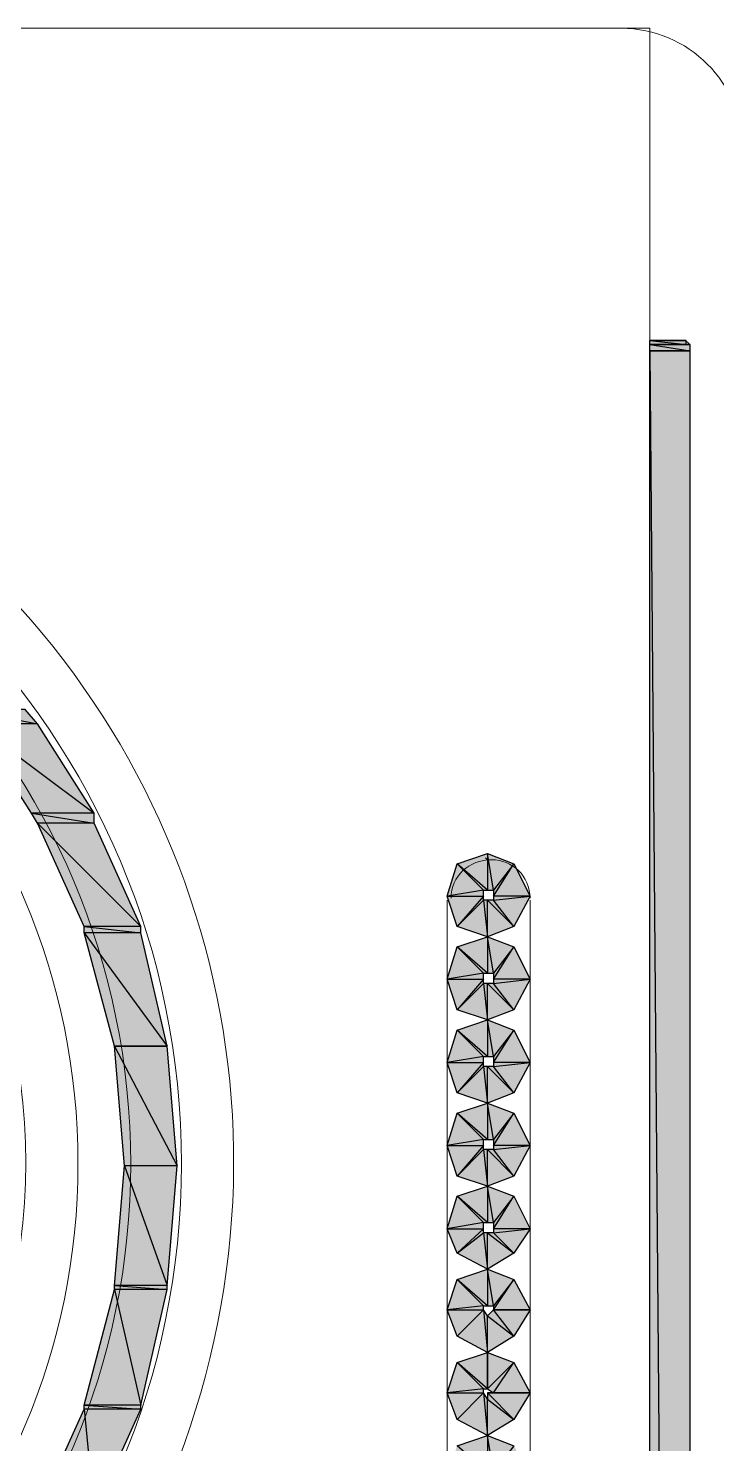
# Model space of a CAD drawing. Header units: millimetres. Extents: x 50 to 186, y -32 to 33.
# Drawn here: x 113.756 to 114.23, y -14.15 to -13.175 of the extents above; entities that cross this region are included whole.
import ezdxf

# ---------------------------------------------------------------- set-up
doc = ezdxf.new("R2010")
doc.units = ezdxf.units.MM
doc.layers.add('Prumada Eletrica', color=40, linetype='Continuous', lineweight=30)

msp = doc.modelspace()

# ---------------------------------------------------------------- hatches: boundary and pattern name
at = {"layer": 'Prumada Eletrica', "true_color": 0x000007}
h = msp.add_hatch(color=7, dxfattribs=at)
h.paths.add_polyline_path([(114.20892, -13.38994), (114.18378, -13.38994)])
h.paths.add_polyline_path([(114.18378, -13.38994), (114.20892, -13.38994), (114.20752, -13.38994)])
h.paths.add_polyline_path([(114.20892, -13.38994), (114.20752, -13.38994), (114.18378, -13.38994)])
h.paths.add_polyline_path([(114.20892, -13.38994), (114.18378, -13.38994), (114.20473, -13.38994)])
h = msp.add_hatch(color=7, dxfattribs=at)
h.paths.add_polyline_path([(114.20892, -13.38994), (114.18378, -13.38994), (114.20892, -13.39274)])
h.paths.add_polyline_path([(114.18378, -13.38994), (114.20892, -13.39274), (114.18378, -13.39274)])
h.paths.add_polyline_path([(114.20892, -13.39274), (114.18378, -13.39274)])
h.paths.add_polyline_path([(114.18378, -13.39274), (114.20892, -13.39274), (114.20752, -13.39274)])
h = msp.add_hatch(color=7, dxfattribs=at)
h.paths.add_polyline_path([(114.21171, -13.39274), (114.18378, -13.39274)])
h.paths.add_polyline_path([(114.21171, -13.39274), (114.18378, -13.39274), (114.20892, -13.39274)])
h = msp.add_hatch(color=7, dxfattribs=at)
h.paths.add_polyline_path([(114.21171, -13.39274), (114.18378, -13.39274), (114.21171, -13.39693)])
h.paths.add_polyline_path([(114.18378, -13.39274), (114.21171, -13.39693), (114.18378, -13.39693)])
h.paths.add_polyline_path([(114.21171, -13.39693), (114.18378, -13.39693)])
h.paths.add_polyline_path([(114.18378, -13.39693), (114.21171, -13.39693)])
h = msp.add_hatch(color=7, dxfattribs=at)
h.paths.add_polyline_path([(114.21171, -13.39693), (114.18378, -13.39693), (114.21171, -16.73937)])
h.paths.add_polyline_path([(114.18378, -13.39693), (114.21171, -16.73937), (114.18378, -16.73937)])
h = msp.add_hatch(color=7, dxfattribs=at)
h.paths.add_polyline_path([(113.75358, -13.64415), (113.71168, -13.64415), (113.76196, -13.65393)])
h.paths.add_polyline_path([(113.71168, -13.64415), (113.76196, -13.65393), (113.71866, -13.65393)])
h = msp.add_hatch(color=7, dxfattribs=at)
h.paths.add_polyline_path([(113.76196, -13.65393), (113.71866, -13.65393), (113.80107, -13.71539)])
h.paths.add_polyline_path([(113.71866, -13.65393), (113.80107, -13.71539), (113.75777, -13.71539)])
h = msp.add_hatch(color=7, dxfattribs=at)
h.paths.add_polyline_path([(113.80107, -13.71539), (113.75777, -13.71539), (113.80107, -13.72237)])
h.paths.add_polyline_path([(113.75777, -13.71539), (113.80107, -13.72237), (113.76196, -13.72237)])
h = msp.add_hatch(color=7, dxfattribs=at)
h.paths.add_polyline_path([(113.80107, -13.72237), (113.76196, -13.72237), (113.83319, -13.79361)])
h.paths.add_polyline_path([(113.76196, -13.72237), (113.83319, -13.79361), (113.79408, -13.79361)])
h = msp.add_hatch(color=7, dxfattribs=at)
h.paths.add_polyline_path([(114.0902, -13.79361), (114.07623, -13.77545), (114.10137, -13.77266)])
h.paths.add_polyline_path([(114.07623, -13.77545), (114.10137, -13.77266), (114.07623, -13.77266)])
h.paths.add_polyline_path([(114.10137, -13.77266), (114.07623, -13.77266), (114.0902, -13.75031)])
h.paths.add_polyline_path([(114.07623, -13.77266), (114.0902, -13.75031), (114.07623, -13.76847)])
h.paths.add_polyline_path([(114.0902, -13.75031), (114.07623, -13.76847), (114.07204, -13.74332)])
h.paths.add_polyline_path([(114.07623, -13.76847), (114.07204, -13.74332), (114.07204, -13.76847)])
h.paths.add_polyline_path([(114.07204, -13.74332), (114.07204, -13.76847), (114.05109, -13.75031)])
h.paths.add_polyline_path([(114.07204, -13.76847), (114.05109, -13.75031), (114.06925, -13.76847)])
h.paths.add_polyline_path([(114.05109, -13.75031), (114.06925, -13.76847), (114.0441, -13.77266)])
h.paths.add_polyline_path([(114.06925, -13.76847), (114.0441, -13.77266), (114.06925, -13.77266)])
h.paths.add_polyline_path([(114.0441, -13.77266), (114.06925, -13.77266), (114.05109, -13.79361)])
h.paths.add_polyline_path([(114.06925, -13.77266), (114.05109, -13.79361), (114.06925, -13.77545)])
h.paths.add_polyline_path([(114.05109, -13.79361), (114.06925, -13.77545), (114.07204, -13.80059)])
h.paths.add_polyline_path([(114.06925, -13.77545), (114.07204, -13.80059), (114.07204, -13.77545)])
h.paths.add_polyline_path([(114.07204, -13.80059), (114.07204, -13.77545), (114.0902, -13.79361)])
h.paths.add_polyline_path([(114.07204, -13.77545), (114.0902, -13.79361), (114.07623, -13.77545)])
h = msp.add_hatch(color=7, dxfattribs=at)
h.paths.add_polyline_path([(113.83319, -13.79361), (113.79408, -13.79361), (113.83319, -13.7978)])
h.paths.add_polyline_path([(113.79408, -13.79361), (113.83319, -13.7978), (113.79408, -13.7978)])
h = msp.add_hatch(color=7, dxfattribs=at)
h.paths.add_polyline_path([(113.83319, -13.7978), (113.79408, -13.7978), (113.85135, -13.87602)])
h.paths.add_polyline_path([(113.79408, -13.7978), (113.85135, -13.87602), (113.81504, -13.87602)])
h = msp.add_hatch(color=7, dxfattribs=at)
h.paths.add_polyline_path([(114.0902, -13.85087), (114.07623, -13.83272), (114.10137, -13.82992)])
h.paths.add_polyline_path([(114.07623, -13.83272), (114.10137, -13.82992), (114.07623, -13.82992)])
h.paths.add_polyline_path([(114.10137, -13.82992), (114.07623, -13.82992), (114.0902, -13.80757)])
h.paths.add_polyline_path([(114.07623, -13.82992), (114.0902, -13.80757), (114.07623, -13.82573)])
h.paths.add_polyline_path([(114.0902, -13.80757), (114.07623, -13.82573), (114.07204, -13.80059)])
h.paths.add_polyline_path([(114.07623, -13.82573), (114.07204, -13.80059), (114.07204, -13.82573)])
h.paths.add_polyline_path([(114.07204, -13.80059), (114.07204, -13.82573), (114.05109, -13.80757)])
h.paths.add_polyline_path([(114.07204, -13.82573), (114.05109, -13.80757), (114.06925, -13.82573)])
h.paths.add_polyline_path([(114.05109, -13.80757), (114.06925, -13.82573), (114.0441, -13.82992)])
h.paths.add_polyline_path([(114.06925, -13.82573), (114.0441, -13.82992), (114.06925, -13.82992)])
h.paths.add_polyline_path([(114.0441, -13.82992), (114.06925, -13.82992), (114.05109, -13.85087)])
h.paths.add_polyline_path([(114.06925, -13.82992), (114.05109, -13.85087), (114.06925, -13.83272)])
h.paths.add_polyline_path([(114.05109, -13.85087), (114.06925, -13.83272), (114.07204, -13.85786)])
h.paths.add_polyline_path([(114.06925, -13.83272), (114.07204, -13.85786), (114.07204, -13.83272)])
h.paths.add_polyline_path([(114.07204, -13.85786), (114.07204, -13.83272), (114.0902, -13.85087)])
h.paths.add_polyline_path([(114.07204, -13.83272), (114.0902, -13.85087), (114.07623, -13.83272)])
h = msp.add_hatch(color=7, dxfattribs=at)
h.paths.add_polyline_path([(114.0902, -13.90814), (114.07623, -13.88998), (114.10137, -13.88719)])
h.paths.add_polyline_path([(114.07623, -13.88998), (114.10137, -13.88719), (114.07623, -13.88719)])
h.paths.add_polyline_path([(114.10137, -13.88719), (114.07623, -13.88719), (114.0902, -13.86484)])
h.paths.add_polyline_path([(114.07623, -13.88719), (114.0902, -13.86484), (114.07623, -13.883)])
h.paths.add_polyline_path([(114.0902, -13.86484), (114.07623, -13.883), (114.07204, -13.85786)])
h.paths.add_polyline_path([(114.07623, -13.883), (114.07204, -13.85786), (114.07204, -13.883)])
h.paths.add_polyline_path([(114.07204, -13.85786), (114.07204, -13.883), (114.05109, -13.86484)])
h.paths.add_polyline_path([(114.07204, -13.883), (114.05109, -13.86484), (114.06925, -13.883)])
h.paths.add_polyline_path([(114.05109, -13.86484), (114.06925, -13.883), (114.0441, -13.88719)])
h.paths.add_polyline_path([(114.06925, -13.883), (114.0441, -13.88719), (114.06925, -13.88719)])
h.paths.add_polyline_path([(114.0441, -13.88719), (114.06925, -13.88719), (114.05109, -13.90814)])
h.paths.add_polyline_path([(114.06925, -13.88719), (114.05109, -13.90814), (114.06925, -13.88998)])
h.paths.add_polyline_path([(114.05109, -13.90814), (114.06925, -13.88998), (114.07204, -13.91512)])
h.paths.add_polyline_path([(114.06925, -13.88998), (114.07204, -13.91512), (114.07204, -13.88998)])
h.paths.add_polyline_path([(114.07204, -13.91512), (114.07204, -13.88998), (114.0902, -13.90814)])
h.paths.add_polyline_path([(114.07204, -13.88998), (114.0902, -13.90814), (114.07623, -13.88998)])
h = msp.add_hatch(color=7, dxfattribs=at)
h.paths.add_polyline_path([(113.81504, -13.87602), (113.85135, -13.87602), (113.84995, -13.87602)])
h.paths.add_polyline_path([(113.85135, -13.87602), (113.84995, -13.87602), (113.81504, -13.87602)])
h = msp.add_hatch(color=7, dxfattribs=at)
h.paths.add_polyline_path([(113.85135, -13.87602), (113.81504, -13.87602), (113.85833, -13.95842)])
h.paths.add_polyline_path([(113.81504, -13.87602), (113.85833, -13.95842), (113.82202, -13.95842)])
h = msp.add_hatch(color=7, dxfattribs=at)
h.paths.add_polyline_path([(114.0902, -13.96541), (114.07623, -13.94725), (114.10137, -13.94446)])
h.paths.add_polyline_path([(114.07623, -13.94725), (114.10137, -13.94446), (114.07623, -13.94446)])
h.paths.add_polyline_path([(114.10137, -13.94446), (114.07623, -13.94446), (114.0902, -13.92211)])
h.paths.add_polyline_path([(114.07623, -13.94446), (114.0902, -13.92211), (114.07623, -13.94027)])
h.paths.add_polyline_path([(114.0902, -13.92211), (114.07623, -13.94027), (114.07204, -13.91512)])
h.paths.add_polyline_path([(114.07623, -13.94027), (114.07204, -13.91512), (114.07204, -13.94027)])
h.paths.add_polyline_path([(114.07204, -13.91512), (114.07204, -13.94027), (114.05109, -13.92211)])
h.paths.add_polyline_path([(114.07204, -13.94027), (114.05109, -13.92211), (114.06925, -13.94027)])
h.paths.add_polyline_path([(114.05109, -13.92211), (114.06925, -13.94027), (114.0441, -13.94446)])
h.paths.add_polyline_path([(114.06925, -13.94027), (114.0441, -13.94446), (114.06925, -13.94446)])
h.paths.add_polyline_path([(114.0441, -13.94446), (114.06925, -13.94446), (114.05109, -13.96541)])
h.paths.add_polyline_path([(114.06925, -13.94446), (114.05109, -13.96541), (114.06925, -13.94725)])
h.paths.add_polyline_path([(114.05109, -13.96541), (114.06925, -13.94725), (114.07204, -13.97239)])
h.paths.add_polyline_path([(114.06925, -13.94725), (114.07204, -13.97239), (114.07204, -13.94725)])
h.paths.add_polyline_path([(114.07204, -13.97239), (114.07204, -13.94725), (114.0902, -13.96541)])
h.paths.add_polyline_path([(114.07204, -13.94725), (114.0902, -13.96541), (114.07623, -13.94725)])
h = msp.add_hatch(color=7, dxfattribs=at)
h.paths.add_polyline_path([(113.85833, -13.95842), (113.82202, -13.95842), (113.85135, -14.04083)])
h.paths.add_polyline_path([(113.82202, -13.95842), (113.85135, -14.04083), (113.81504, -14.04083)])
h = msp.add_hatch(color=7, dxfattribs=at)
h.paths.add_polyline_path([(114.0902, -14.01848), (114.07623, -14.00452), (114.10137, -14.00172)])
h.paths.add_polyline_path([(114.07623, -14.00452), (114.10137, -14.00172), (114.07623, -14.00172)])
h.paths.add_polyline_path([(114.10137, -14.00172), (114.07623, -14.00172), (114.0902, -13.97938)])
h.paths.add_polyline_path([(114.07623, -14.00172), (114.0902, -13.97938), (114.07623, -13.99753)])
h.paths.add_polyline_path([(114.0902, -13.97938), (114.07623, -13.99753), (114.07204, -13.97239)])
h.paths.add_polyline_path([(114.07623, -13.99753), (114.07204, -13.97239), (114.07204, -13.99753)])
h.paths.add_polyline_path([(114.07204, -13.97239), (114.07204, -13.99753), (114.05109, -13.97938)])
h.paths.add_polyline_path([(114.07204, -13.99753), (114.05109, -13.97938), (114.06925, -13.99753)])
h.paths.add_polyline_path([(114.05109, -13.97938), (114.06925, -13.99753), (114.0441, -14.00172)])
h.paths.add_polyline_path([(114.06925, -13.99753), (114.0441, -14.00172), (114.06925, -14.00172)])
h.paths.add_polyline_path([(114.0441, -14.00172), (114.06925, -14.00172), (114.05109, -14.01848)])
h.paths.add_polyline_path([(114.06925, -14.00172), (114.05109, -14.01848), (114.06925, -14.00452)])
h.paths.add_polyline_path([(114.05109, -14.01848), (114.06925, -14.00452), (114.07204, -14.02966)])
h.paths.add_polyline_path([(114.06925, -14.00452), (114.07204, -14.02966), (114.07204, -14.00452)])
h.paths.add_polyline_path([(114.07204, -14.02966), (114.07204, -14.00452), (114.0902, -14.01848)])
h.paths.add_polyline_path([(114.07204, -14.00452), (114.0902, -14.01848), (114.07623, -14.00452)])
h = msp.add_hatch(color=7, dxfattribs=at)
h.paths.add_polyline_path([(114.10137, -14.05759), (114.07623, -14.05759), (114.0902, -14.03664)])
h.paths.add_polyline_path([(114.07623, -14.05759), (114.0902, -14.03664), (114.07623, -14.0548)])
h.paths.add_polyline_path([(114.0902, -14.03664), (114.07623, -14.0548), (114.07204, -14.02966)])
h.paths.add_polyline_path([(114.07623, -14.0548), (114.07204, -14.02966), (114.07204, -14.0548)])
h.paths.add_polyline_path([(114.07204, -14.02966), (114.07204, -14.0548), (114.05109, -14.03664)])
h.paths.add_polyline_path([(114.07204, -14.0548), (114.05109, -14.03664), (114.06925, -14.0548)])
h.paths.add_polyline_path([(114.05109, -14.03664), (114.06925, -14.0548), (114.0441, -14.05759)])
h.paths.add_polyline_path([(114.06925, -14.0548), (114.0441, -14.05759), (114.06925, -14.05759)])
h.paths.add_polyline_path([(114.0441, -14.05759), (114.06925, -14.05759), (114.05109, -14.07575)])
h = msp.add_hatch(color=7, dxfattribs=at)
h.paths.add_polyline_path([(113.85135, -14.04363), (113.81504, -14.04363), (113.83319, -14.12324)])
h.paths.add_polyline_path([(113.81504, -14.04363), (113.83319, -14.12324), (113.79408, -14.12324)])
h = msp.add_hatch(color=7, dxfattribs=at)
h.paths.add_polyline_path([(113.85135, -14.04083), (113.81504, -14.04083), (113.85135, -14.04363)])
h.paths.add_polyline_path([(113.81504, -14.04083), (113.85135, -14.04363), (113.81504, -14.04363)])
h = msp.add_hatch(color=7, dxfattribs=at)
h.paths.add_polyline_path([(114.05109, -14.07575), (114.06925, -14.05759), (114.07204, -14.08693)])
h.paths.add_polyline_path([(114.06925, -14.05759), (114.07204, -14.08693), (114.07204, -14.06178)])
h.paths.add_polyline_path([(114.07204, -14.08693), (114.07204, -14.06178), (114.0902, -14.07575)])
h.paths.add_polyline_path([(114.07204, -14.06178), (114.0902, -14.07575), (114.07623, -14.05759)])
h.paths.add_polyline_path([(114.0902, -14.07575), (114.07623, -14.05759), (114.10137, -14.05759)])
h = msp.add_hatch(color=7, dxfattribs=at)
h.paths.add_polyline_path([(114.07204, -14.08693), (114.07204, -14.11207), (114.05109, -14.09391)])
h.paths.add_polyline_path([(114.07204, -14.11207), (114.05109, -14.09391), (114.06925, -14.11207)])
h.paths.add_polyline_path([(114.05109, -14.09391), (114.06925, -14.11207), (114.0441, -14.11486)])
h.paths.add_polyline_path([(114.06925, -14.11207), (114.0441, -14.11486), (114.06925, -14.11486)])
h.paths.add_polyline_path([(114.0441, -14.11486), (114.06925, -14.11486), (114.05109, -14.13302)])
h = msp.add_hatch(color=7, dxfattribs=at)
h.paths.add_polyline_path([(114.10137, -14.11486), (114.07623, -14.11486), (114.0902, -14.09391)])
h.paths.add_polyline_path([(114.07623, -14.11486), (114.0902, -14.09391), (114.07204, -14.11207)])
h.paths.add_polyline_path([(114.0902, -14.09391), (114.07204, -14.11207), (114.07204, -14.08693)])
h = msp.add_hatch(color=7, dxfattribs=at)
h.paths.add_polyline_path([(114.05109, -14.13302), (114.06925, -14.11486), (114.07204, -14.14419)])
h.paths.add_polyline_path([(114.06925, -14.11486), (114.07204, -14.14419), (114.07204, -14.11905)])
h.paths.add_polyline_path([(114.07204, -14.14419), (114.07204, -14.11905), (114.0902, -14.13302)])
h.paths.add_polyline_path([(114.07204, -14.11905), (114.0902, -14.13302), (114.07204, -14.11486)])
h.paths.add_polyline_path([(114.0902, -14.13302), (114.07204, -14.11486), (114.10137, -14.11486)])
h.paths.add_polyline_path([(114.07204, -14.11486), (114.10137, -14.11486), (114.07623, -14.11486)])
h = msp.add_hatch(color=7, dxfattribs=at)
h.paths.add_polyline_path([(113.83319, -14.12604), (113.79408, -14.12604), (113.80107, -14.19727)])
h.paths.add_polyline_path([(113.79408, -14.12604), (113.80107, -14.19727), (113.76196, -14.19727)])
h = msp.add_hatch(color=7, dxfattribs=at)
h.paths.add_polyline_path([(113.83319, -14.12324), (113.79408, -14.12324), (113.83319, -14.12604)])
h.paths.add_polyline_path([(113.79408, -14.12324), (113.83319, -14.12604), (113.79408, -14.12604)])
h = msp.add_hatch(color=7, dxfattribs=at)
h.paths.add_polyline_path([(114.10137, -14.17213), (114.07623, -14.17213), (114.0902, -14.15118)])
h.paths.add_polyline_path([(114.07623, -14.17213), (114.0902, -14.15118), (114.07623, -14.16933)])
h.paths.add_polyline_path([(114.0902, -14.15118), (114.07623, -14.16933), (114.07204, -14.14419)])
h.paths.add_polyline_path([(114.07623, -14.16933), (114.07204, -14.14419), (114.07204, -14.16933)])
h.paths.add_polyline_path([(114.07204, -14.14419), (114.07204, -14.16933), (114.05109, -14.15118)])
h.paths.add_polyline_path([(114.07204, -14.16933), (114.05109, -14.15118), (114.06925, -14.16933)])
h.paths.add_polyline_path([(114.05109, -14.15118), (114.06925, -14.16933), (114.0441, -14.17213)])
h.paths.add_polyline_path([(114.06925, -14.16933), (114.0441, -14.17213), (114.06925, -14.17213)])
h.paths.add_polyline_path([(114.0441, -14.17213), (114.06925, -14.17213), (114.05109, -14.19029)])

# ---------------------------------------------------------------- linework, layer by layer
at = {"layer": 'Prumada Eletrica', "color": 7, "linetype": 'Continuous', "lineweight": 20, "true_color": 0x000007}
for points in [[(112.46297, -13.17484), (114.18378, -13.17484), (114.18378, -16.73937), (112.45599, -16.73937), (112.45459, -16.73937), (112.39174, -16.73937)], [(112.47694, -13.17484), (114.16143, -13.17484), (114.16143, -13.17484)], [(114.20473, -13.38994), (114.18378, -13.38994), (114.18378, -13.38994)], [(114.18378, -16.73937), (114.21171, -16.73937), (114.21171, -13.39693)], [(114.07204, -13.74751), (114.07064, -13.74612), (114.07064, -13.74612)], [(114.0441, -13.77545), (114.0441, -14.68334), (114.0441, -14.68334)], [(114.10137, -14.68334), (114.10137, -13.77545), (114.10137, -13.77545)]]:
    msp.add_lwpolyline(points, dxfattribs=at)
at = {"layer": 'Prumada Eletrica', "color": 7, "linetype": 'Continuous', "lineweight": -2, "true_color": 0x000007}
for points in [[(114.18378, -13.38994), (114.20473, -13.38994), (114.20473, -13.38994)], [(114.20473, -13.38994), (114.20473, -13.38994), (114.18378, -13.38994)], [(114.20473, -13.38994), (114.18378, -13.38994)], [(114.18378, -13.38994), (114.20473, -13.38994), (114.20473, -13.38994)], [(114.20892, -13.38994), (114.18378, -13.38994)], [(114.18378, -13.38994), (114.20892, -13.38994), (114.20752, -13.38994)], [(114.20892, -13.38994), (114.20752, -13.38994), (114.18378, -13.38994)], [(114.20892, -13.38994), (114.18378, -13.38994), (114.20473, -13.38994)], [(114.20892, -13.38994), (114.18378, -13.38994), (114.20892, -13.39274)], [(114.18378, -13.38994), (114.20892, -13.39274), (114.18378, -13.39274)], [(114.20892, -13.39274), (114.18378, -13.39274)], [(114.18378, -13.39274), (114.20892, -13.39274), (114.20752, -13.39274)], [(114.21171, -13.39274), (114.21171, -13.39274), (114.18378, -13.39274)], [(114.21171, -13.39274), (114.18378, -13.39274), (114.20892, -13.39274)], [(114.21171, -13.39274), (114.18378, -13.39274), (114.21171, -13.39693)], [(114.18378, -13.39274), (114.21171, -13.39693), (114.18378, -13.39693)], [(114.21171, -13.39693), (114.18378, -13.39693)], [(114.18378, -13.39693), (114.21171, -13.39693), (114.21171, -13.39693)], [(114.21171, -13.39693), (114.18378, -13.39693), (114.21171, -16.73937)], [(114.18378, -13.39693), (114.21171, -16.73937), (114.18378, -16.73937)], [(113.75358, -13.64415), (113.71168, -13.64415), (113.76196, -13.65393)], [(113.71168, -13.64415), (113.76196, -13.65393), (113.71866, -13.65393)], [(113.76196, -13.65393), (113.71866, -13.65393), (113.80107, -13.71539)], [(113.71866, -13.65393), (113.80107, -13.71539), (113.75777, -13.71539)], [(113.80107, -13.71539), (113.75777, -13.71539), (113.80107, -13.72237)], [(113.75777, -13.71539), (113.80107, -13.72237), (113.76196, -13.72237)], [(113.80107, -13.72237), (113.76196, -13.72237), (113.83319, -13.79361)], [(113.76196, -13.72237), (113.83319, -13.79361), (113.79408, -13.79361)], [(114.07204, -13.74332), (114.07204, -13.76847), (114.05109, -13.75031)], [(114.0902, -13.75031), (114.07623, -13.76847), (114.07204, -13.74332)], [(114.07623, -13.76847), (114.07204, -13.74332), (114.07204, -13.76847)], [(114.05109, -13.75031), (114.06925, -13.76847), (114.0441, -13.77266)], [(114.07204, -13.76847), (114.05109, -13.75031), (114.06925, -13.76847)], [(114.10137, -13.77266), (114.07623, -13.77266), (114.0902, -13.75031)], [(114.07623, -13.77266), (114.0902, -13.75031), (114.07623, -13.76847)], [(114.06925, -13.76847), (114.0441, -13.77266), (114.06925, -13.77266)], [(114.0441, -13.77266), (114.06925, -13.77266), (114.05109, -13.79361)], [(114.06925, -13.77266), (114.05109, -13.79361), (114.06925, -13.77545)], [(114.05109, -13.79361), (114.06925, -13.77545), (114.07204, -13.80059)], [(114.06925, -13.77545), (114.07204, -13.80059), (114.07204, -13.77545)], [(114.07204, -13.80059), (114.07204, -13.77545), (114.0902, -13.79361)], [(114.07204, -13.77545), (114.0902, -13.79361), (114.07623, -13.77545)], [(114.0902, -13.79361), (114.07623, -13.77545), (114.10137, -13.77266)], [(114.07623, -13.77545), (114.10137, -13.77266), (114.07623, -13.77266)], [(113.83319, -13.79361), (113.79408, -13.79361), (113.83319, -13.7978)], [(113.79408, -13.79361), (113.83319, -13.7978), (113.79408, -13.7978)], [(113.83319, -13.7978), (113.79408, -13.7978), (113.85135, -13.87602)], [(113.79408, -13.7978), (113.85135, -13.87602), (113.81504, -13.87602)], [(114.07204, -13.80059), (114.07204, -13.82573), (114.05109, -13.80757)], [(114.0902, -13.80757), (114.07623, -13.82573), (114.07204, -13.80059)], [(114.07623, -13.82573), (114.07204, -13.80059), (114.07204, -13.82573)], [(114.05109, -13.80757), (114.06925, -13.82573), (114.0441, -13.82992)], [(114.07204, -13.82573), (114.05109, -13.80757), (114.06925, -13.82573)], [(114.10137, -13.82992), (114.07623, -13.82992), (114.0902, -13.80757)], [(114.07623, -13.82992), (114.0902, -13.80757), (114.07623, -13.82573)], [(114.06925, -13.82573), (114.0441, -13.82992), (114.06925, -13.82992)], [(114.0441, -13.82992), (114.06925, -13.82992), (114.05109, -13.85087)], [(114.06925, -13.82992), (114.05109, -13.85087), (114.06925, -13.83272)], [(114.05109, -13.85087), (114.06925, -13.83272), (114.07204, -13.85786)], [(114.06925, -13.83272), (114.07204, -13.85786), (114.07204, -13.83272)], [(114.07204, -13.85786), (114.07204, -13.83272), (114.0902, -13.85087)], [(114.07204, -13.83272), (114.0902, -13.85087), (114.07623, -13.83272)], [(114.0902, -13.85087), (114.07623, -13.83272), (114.10137, -13.82992)], [(114.07623, -13.83272), (114.10137, -13.82992), (114.07623, -13.82992)], [(114.07204, -13.85786), (114.07204, -13.883), (114.05109, -13.86484)], [(114.0902, -13.86484), (114.07623, -13.883), (114.07204, -13.85786)], [(114.07623, -13.883), (114.07204, -13.85786), (114.07204, -13.883)], [(114.05109, -13.86484), (114.06925, -13.883), (114.0441, -13.88719)], [(114.07204, -13.883), (114.05109, -13.86484), (114.06925, -13.883)], [(114.10137, -13.88719), (114.07623, -13.88719), (114.0902, -13.86484)], [(114.07623, -13.88719), (114.0902, -13.86484), (114.07623, -13.883)], [(113.81504, -13.87602), (113.85135, -13.87602), (113.84995, -13.87602)], [(113.85135, -13.87602), (113.84995, -13.87602), (113.81504, -13.87602)], [(113.85135, -13.87602), (113.81504, -13.87602), (113.85833, -13.95842)], [(113.81504, -13.87602), (113.85833, -13.95842), (113.82202, -13.95842)], [(114.06925, -13.883), (114.0441, -13.88719), (114.06925, -13.88719)], [(114.0441, -13.88719), (114.06925, -13.88719), (114.05109, -13.90814)], [(114.06925, -13.88719), (114.05109, -13.90814), (114.06925, -13.88998)], [(114.05109, -13.90814), (114.06925, -13.88998), (114.07204, -13.91512)], [(114.06925, -13.88998), (114.07204, -13.91512), (114.07204, -13.88998)], [(114.07204, -13.91512), (114.07204, -13.88998), (114.0902, -13.90814)], [(114.07204, -13.88998), (114.0902, -13.90814), (114.07623, -13.88998)], [(114.0902, -13.90814), (114.07623, -13.88998), (114.10137, -13.88719)], [(114.07623, -13.88998), (114.10137, -13.88719), (114.07623, -13.88719)], [(114.07204, -13.91512), (114.07204, -13.94027), (114.05109, -13.92211)], [(114.0902, -13.92211), (114.07623, -13.94027), (114.07204, -13.91512)], [(114.07623, -13.94027), (114.07204, -13.91512), (114.07204, -13.94027)], [(114.05109, -13.92211), (114.06925, -13.94027), (114.0441, -13.94446)], [(114.07204, -13.94027), (114.05109, -13.92211), (114.06925, -13.94027)], [(114.10137, -13.94446), (114.07623, -13.94446), (114.0902, -13.92211)], [(114.07623, -13.94446), (114.0902, -13.92211), (114.07623, -13.94027)], [(114.06925, -13.94027), (114.0441, -13.94446), (114.06925, -13.94446)], [(114.0441, -13.94446), (114.06925, -13.94446), (114.05109, -13.96541)], [(114.06925, -13.94446), (114.05109, -13.96541), (114.06925, -13.94725)], [(114.05109, -13.96541), (114.06925, -13.94725), (114.07204, -13.97239)], [(114.06925, -13.94725), (114.07204, -13.97239), (114.07204, -13.94725)], [(114.07204, -13.97239), (114.07204, -13.94725), (114.0902, -13.96541)], [(114.07204, -13.94725), (114.0902, -13.96541), (114.07623, -13.94725)], [(114.0902, -13.96541), (114.07623, -13.94725), (114.10137, -13.94446)], [(114.07623, -13.94725), (114.10137, -13.94446), (114.07623, -13.94446)], [(113.82202, -13.95842), (113.85135, -14.04083), (113.81504, -14.04083)], [(113.85833, -13.95842), (113.82202, -13.95842), (113.85135, -14.04083)], [(114.05109, -13.97938), (114.06925, -13.99753), (114.0441, -14.00172)], [(114.07204, -13.97239), (114.07204, -13.99753), (114.05109, -13.97938)], [(114.07204, -13.99753), (114.05109, -13.97938), (114.06925, -13.99753)], [(114.0902, -13.97938), (114.07623, -13.99753), (114.07204, -13.97239)], [(114.07623, -13.99753), (114.07204, -13.97239), (114.07204, -13.99753)], [(114.10137, -14.00172), (114.07623, -14.00172), (114.0902, -13.97938)], [(114.07623, -14.00172), (114.0902, -13.97938), (114.07623, -13.99753)], [(114.06925, -13.99753), (114.0441, -14.00172), (114.06925, -14.00172)], [(114.0441, -14.00172), (114.06925, -14.00172), (114.05109, -14.01848)], [(114.06925, -14.00172), (114.05109, -14.01848), (114.06925, -14.00452)], [(114.05109, -14.01848), (114.06925, -14.00452), (114.07204, -14.02966)], [(114.06925, -14.00452), (114.07204, -14.02966), (114.07204, -14.00452)], [(114.07204, -14.02966), (114.07204, -14.00452), (114.0902, -14.01848)], [(114.07204, -14.00452), (114.0902, -14.01848), (114.07623, -14.00452)], [(114.0902, -14.01848), (114.07623, -14.00452), (114.10137, -14.00172)], [(114.07623, -14.00452), (114.10137, -14.00172), (114.07623, -14.00172)], [(114.05109, -14.03664), (114.06925, -14.0548), (114.0441, -14.05759)], [(114.07204, -14.02966), (114.07204, -14.0548), (114.05109, -14.03664)], [(114.07204, -14.0548), (114.05109, -14.03664), (114.06925, -14.0548)], [(114.0902, -14.03664), (114.07623, -14.0548), (114.07204, -14.02966)], [(114.07623, -14.0548), (114.07204, -14.02966), (114.07204, -14.0548)], [(114.10137, -14.05759), (114.07623, -14.05759), (114.0902, -14.03664)], [(114.07623, -14.05759), (114.0902, -14.03664), (114.07623, -14.0548)], [(113.81504, -14.04363), (113.83319, -14.12324), (113.79408, -14.12324)], [(113.85135, -14.04083), (113.81504, -14.04083), (113.85135, -14.04363)], [(113.81504, -14.04083), (113.85135, -14.04363), (113.81504, -14.04363)], [(113.85135, -14.04363), (113.81504, -14.04363), (113.83319, -14.12324)], [(114.06925, -14.0548), (114.0441, -14.05759), (114.06925, -14.05759)], [(114.0441, -14.05759), (114.06925, -14.05759), (114.05109, -14.07575)], [(114.05109, -14.07575), (114.06925, -14.05759), (114.07204, -14.08693)], [(114.06925, -14.05759), (114.07204, -14.08693), (114.07204, -14.06178)], [(114.07204, -14.06178), (114.0902, -14.07575), (114.07623, -14.05759)], [(114.0902, -14.07575), (114.07623, -14.05759), (114.10137, -14.05759)], [(114.07204, -14.08693), (114.07204, -14.06178), (114.0902, -14.07575)], [(114.07204, -14.08693), (114.07204, -14.11207), (114.05109, -14.09391)], [(114.0902, -14.09391), (114.07204, -14.11207), (114.07204, -14.08693)], [(114.05109, -14.09391), (114.06925, -14.11207), (114.0441, -14.11486)], [(114.07204, -14.11207), (114.05109, -14.09391), (114.06925, -14.11207)], [(114.07623, -14.11486), (114.0902, -14.09391), (114.07204, -14.11207)], [(114.10137, -14.11486), (114.07623, -14.11486), (114.0902, -14.09391)], [(114.06925, -14.11207), (114.0441, -14.11486), (114.06925, -14.11486)], [(114.0441, -14.11486), (114.06925, -14.11486), (114.05109, -14.13302)], [(114.05109, -14.13302), (114.06925, -14.11486), (114.07204, -14.14419)], [(114.06925, -14.11486), (114.07204, -14.14419), (114.07204, -14.11905)], [(114.07204, -14.11905), (114.0902, -14.13302), (114.07204, -14.11486)], [(114.0902, -14.13302), (114.07204, -14.11486), (114.10137, -14.11486)], [(114.07204, -14.11486), (114.10137, -14.11486), (114.07623, -14.11486)], [(113.79408, -14.12604), (113.80107, -14.19727), (113.76196, -14.19727)], [(113.83319, -14.12324), (113.79408, -14.12324), (113.83319, -14.12604)], [(113.79408, -14.12324), (113.83319, -14.12604), (113.79408, -14.12604)], [(113.83319, -14.12604), (113.79408, -14.12604), (113.80107, -14.19727)], [(114.07204, -14.14419), (114.07204, -14.11905), (114.0902, -14.13302)], [(114.07204, -14.14419), (114.07204, -14.16933), (114.05109, -14.15118)], [(114.0902, -14.15118), (114.07623, -14.16933), (114.07204, -14.14419)], [(114.07623, -14.16933), (114.07204, -14.14419), (114.07204, -14.16933)]]:
    msp.add_lwpolyline(points, close=True, dxfattribs=at)
at = {"layer": 'Prumada Eletrica', "color": 7, "linetype": 'Continuous', "lineweight": 20, "true_color": 0x000007}
for points in [[(114.24803, -13.25865), (114.24803, -13.21256), (114.21032, -13.17484), (114.16422, -13.17484)], [(114.21171, -13.39553), (114.21171, -13.39134), (114.20892, -13.38994), (114.20613, -13.38994)], [(113.69631, -14.16933), (113.77313, -14.03804), (113.77313, -13.87462), (113.69631, -13.74332)], [(114.07483, -13.74751), (114.05947, -13.74751), (114.0469, -13.75869), (114.0469, -13.77405)], [(114.10137, -13.77405), (114.10137, -13.75869), (114.0888, -13.74751), (114.07483, -13.74751)]]:
    msp.add_open_spline(points, degree=3, dxfattribs=at)
for points in [[(113.86113, -13.95703), (113.86113, -13.66091), (113.62228, -13.42207), (113.32617, -13.42207), (113.32617, -13.42207), (113.03145, -13.42207), (112.79261, -13.66091), (112.79261, -13.95703), (112.79261, -13.95703), (112.79261, -14.25174), (113.03145, -14.49059), (113.32617, -14.49059), (113.32617, -14.49059), (113.62228, -14.49059), (113.86113, -14.25174), (113.86113, -13.95703)], [(113.06498, -13.45), (112.83172, -13.57013), (112.7102, -13.83551), (112.77305, -14.09112), (112.77305, -14.09112), (112.83451, -14.34672), (113.06358, -14.5269), (113.32617, -14.5269), (113.32617, -14.5269), (113.59016, -14.5269), (113.81923, -14.34672), (113.88068, -14.09112), (113.88068, -14.09112), (113.94354, -13.83551), (113.82202, -13.57013), (113.58876, -13.45)], [(113.82621, -13.95703), (113.82621, -13.68047), (113.60273, -13.45699), (113.32617, -13.45699), (113.32617, -13.45699), (113.05101, -13.45699), (112.82753, -13.68047), (112.82753, -13.95703), (112.82753, -13.95703), (112.82753, -14.23219), (113.05101, -14.45567), (113.32617, -14.45567), (113.32617, -14.45567), (113.60273, -14.45567), (113.82621, -14.23219), (113.82621, -13.95703)], [(113.78989, -13.95703), (113.78989, -13.70002), (113.58317, -13.4933), (113.32617, -13.4933), (113.32617, -13.4933), (113.07056, -13.4933), (112.86384, -13.70002), (112.86384, -13.95703), (112.86384, -13.95703), (112.86384, -14.21263), (113.07056, -14.41935), (113.32617, -14.41935), (113.32617, -14.41935), (113.58317, -14.41935), (113.78989, -14.21263), (113.78989, -13.95703)]]:
    msp.add_open_spline(points, degree=3, knots=[0, 0, 0, 0, 0.0625, 0.0625, 0.0625, 0.062501, 0.125, 0.125, 0.125, 0.125001, 0.1875, 0.1875, 0.1875, 0.187501, 1, 1, 1, 1], dxfattribs=at)

doc.saveas('drawing.dxf')
